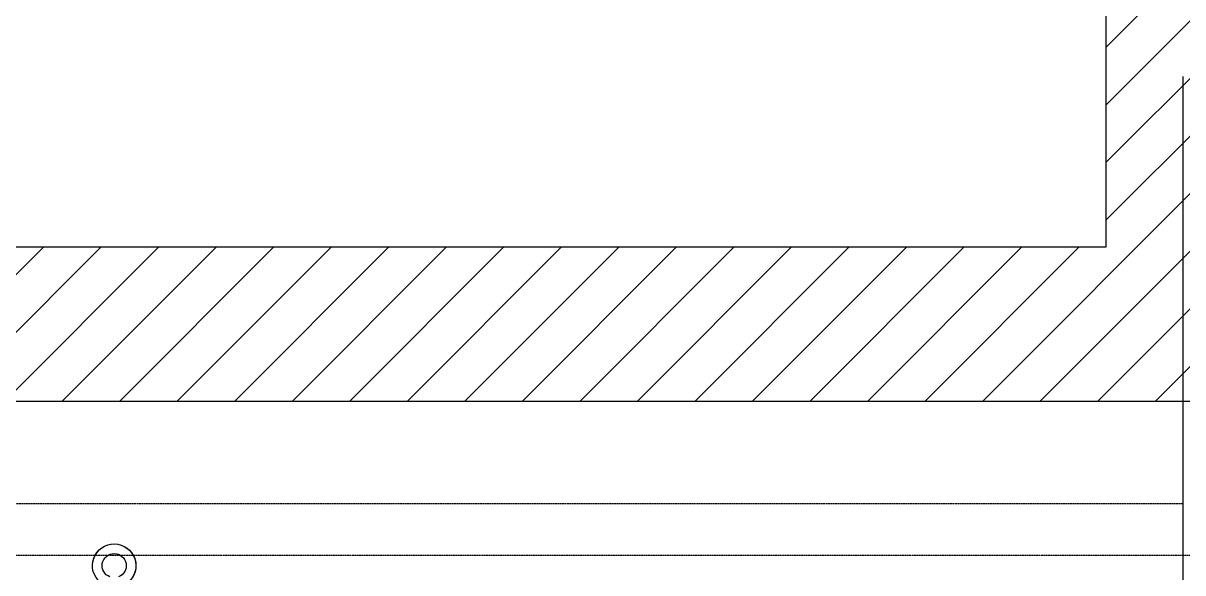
# Model space of a CAD drawing. Extents: x 220580 to 2027826, y -309201 to 71987.
# Drawn here: x 295436 to 297698, y -214614 to -213543 of the extents above; entities that cross this region are included whole.
import ezdxf

# ---------------------------------------------------------------- set-up
doc = ezdxf.new("R2010")
doc.units = 0
doc.linetypes.add('DASH', pattern=[0.35, 0.25, -0.1])
doc.linetypes.add('DOTE', pattern=[2.42, 2, -0.2, 0.02, -0.2])
for name, color, linetype in [('A-AXIS-DOTE', 14, 'DOTE'), ('A-LIN-V', 9, 'Continuous'), ('A-SFCE', 30, 'Continuous'), ('EWHS5T6M-3', 7, 'Continuous')]:
    doc.layers.add(name, color=color, linetype=linetype)

# ---------------------------------------------------------------- blocks, each defined once
blk = doc.blocks.new('G$C2C10B007')
at = {"layer": 'A-LIN-V'}
h = blk.add_hatch(dxfattribs=at)
h.set_pattern_fill('ANSI31', color=252, scale=50)
h.set_pattern_definition([(45, (0, 400), (-56.1266, 56.1266), [])])
h.paths.add_polyline_path([(-150, 600), (-3050, 600), (-3050, 300), (3050, 300), (3050, 600), (150, 600), (150, 2100), (-150, 2100)])
blk.add_lwpolyline([(-150, 600), (-3050, 600), (-3050, 300), (3050, 300), (3050, 600), (150, 600), (150, 2100), (-150, 2100), (-150, 600)], dxfattribs=at)
at = {"layer": 'A-SFCE', "linetype": 'DASH'}
blk.add_line((-3050, 0), (3050, 0), dxfattribs=at)
blk = doc.blocks.new('G$C845E5159')
at = {"layer": 'A-LIN-V'}
blk.add_blockref('G$C2C10B007', (8250, -1550), dxfattribs=at)
blk = doc.blocks.new('b234swerwr-M')
at = {"color": 6, "linetype": 'DASH'}
blk.add_line((1570255.4, 577182.5), (1562425.4, 577182.5), dxfattribs=at)
at = {"layer": 'A-AXIS-DOTE', "color": 4}
blk.add_line((1570255.4, 578015), (1570255.4, 564377.5), dxfattribs=at)
at = {"layer": 'EWHS5T6M-3', "color": 4, "linetype": 'Continuous', "extrusion": (0, 0, -1)}
for major_axis, start_param, end_param in [((-42.4, 0), -0.894844, 4.064252), ((-42.4, 0), -0.894844, 4.049918), ((-23.6, 0), -1.211117, 4.35271)]:
    blk.add_ellipse((1568170.4, 577061.9), major_axis=major_axis, ratio=0.996195, start_param=start_param, end_param=end_param, dxfattribs=at)

msp = doc.modelspace()

# ---------------------------------------------------------------- block references
at = {"layer": 'A-LIN-V'}
for name, p in [('G$C845E5159', (289448.2, -213029)), ('b234swerwr-M', (-1272557.2, -791661.5))]:
    msp.add_blockref(name, p, dxfattribs=at)

doc.saveas('drawing.dxf')
